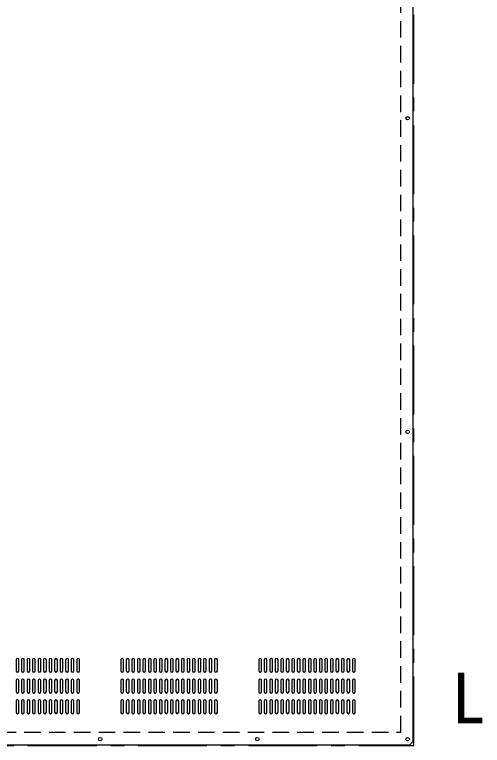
# Model space of a CAD drawing. Units: millimetres, scale not verified. Extents: x -3370 to 4101, y -5708 to 4129.
# Drawn here: x 3422 to 4101, y -5085 to -4025 of the extents above; entities that cross this region are included whole.
import ezdxf
from ezdxf.enums import TextEntityAlignment as Align

# ---------------------------------------------------------------- set-up
doc = ezdxf.new("R2010")
doc.units = ezdxf.units.MM
doc.header["$LTSCALE"] = 20
doc.linetypes.add('CHAIN1', pattern=[8, 5, -1, 1, -1])
doc.linetypes.add('DASHED1', pattern=[1.8, 1.2, -0.6])
doc.layers.add('0-0', color=7, linetype='Continuous')
doc.styles.add('ＭＳ ゴシック', font='')
doc.styles.get('ＭＳ ゴシック').set_extended_font_data('MS Gothic')

msp = doc.modelspace()

# ---------------------------------------------------------------- linework, layer by layer
at = {"layer": '0-0', "color": 4, "linetype": 'CHAIN1'}
for p, q in [((4001.47, -5085.45), (4001.47, -3265.45)), ((-3278.53, -5085.45), (4001.47, -5085.45))]:
    msp.add_line(p, q, dxfattribs=at)
at = {"layer": '0-0'}
for p, q in [((4000.47, -5079.45), (4000.47, -3271.45)), ((3424.47, -4961.45), (3424.47, -4977.45)), ((3428.47, -4977.45), (3428.47, -4961.45)), ((3432.47, -4961.45), (3432.47, -4977.45)), ((3436.47, -4977.45), (3436.47, -4961.45)), ((3440.47, -4961.45), (3440.47, -4977.45)), ((3444.47, -4977.45), (3444.47, -4961.45)), ((3448.47, -4961.45), (3448.47, -4977.45)), ((3452.47, -4977.45), (3452.47, -4961.45)), ((3456.47, -4961.45), (3456.47, -4977.45)), ((3460.47, -4977.45), (3460.47, -4961.45)), ((3464.47, -4961.45), (3464.47, -4977.45)), ((3468.47, -4977.45), (3468.47, -4961.45)), ((3472.47, -4961.45), (3472.47, -4977.45)), ((3476.47, -4977.45), (3476.47, -4961.45)), ((3480.47, -4961.45), (3480.47, -4977.45)), ((3484.47, -4977.45), (3484.47, -4961.45)), ((3488.47, -4961.45), (3488.47, -4977.45)), ((3492.47, -4977.45), (3492.47, -4961.45)), ((3496.47, -4961.45), (3496.47, -4977.45)), ((3500.47, -4977.45), (3500.47, -4961.45)), ((3504.47, -4961.45), (3504.47, -4977.45)), ((3508.47, -4977.45), (3508.47, -4961.45)), ((3512.47, -4961.45), (3512.47, -4977.45)), ((3516.47, -4977.45), (3516.47, -4961.45)), ((3576.47, -4961.45), (3576.47, -4977.45)), ((3580.47, -4977.45), (3580.47, -4961.45)), ((3584.47, -4961.45), (3584.47, -4977.45)), ((3588.47, -4977.45), (3588.47, -4961.45)), ((3592.47, -4961.45), (3592.47, -4977.45)), ((3596.47, -4977.45), (3596.47, -4961.45)), ((3600.47, -4961.45), (3600.47, -4977.45)), ((3604.47, -4977.45), (3604.47, -4961.45)), ((3608.47, -4961.45), (3608.47, -4977.45)), ((3612.47, -4977.45), (3612.47, -4961.45)), ((3616.47, -4961.45), (3616.47, -4977.45)), ((3620.47, -4977.45), (3620.47, -4961.45)), ((3624.47, -4961.45), (3624.47, -4977.45)), ((3628.47, -4977.45), (3628.47, -4961.45)), ((3632.47, -4961.45), (3632.47, -4977.45)), ((3636.47, -4977.45), (3636.47, -4961.45)), ((3640.47, -4961.45), (3640.47, -4977.45)), ((3644.47, -4977.45), (3644.47, -4961.45)), ((3648.47, -4961.45), (3648.47, -4977.45)), ((3652.47, -4977.45), (3652.47, -4961.45)), ((3656.47, -4961.45), (3656.47, -4977.45)), ((3660.47, -4977.45), (3660.47, -4961.45)), ((3664.47, -4961.45), (3664.47, -4977.45)), ((3668.47, -4977.45), (3668.47, -4961.45)), ((3672.47, -4961.45), (3672.47, -4977.45)), ((3676.47, -4977.45), (3676.47, -4961.45)), ((3680.47, -4961.45), (3680.47, -4977.45)), ((3684.47, -4977.45), (3684.47, -4961.45)), ((3688.47, -4961.45), (3688.47, -4977.45)), ((3692.47, -4977.45), (3692.47, -4961.45)), ((3696.47, -4961.45), (3696.47, -4977.45)), ((3700.47, -4977.45), (3700.47, -4961.45)), ((3704.47, -4961.45), (3704.47, -4977.45)), ((3708.47, -4977.45), (3708.47, -4961.45)), ((3712.47, -4961.45), (3712.47, -4977.45)), ((3716.47, -4977.45), (3716.47, -4961.45)), ((3776.47, -4961.45), (3776.47, -4977.45)), ((3780.47, -4977.45), (3780.47, -4961.45)), ((3784.47, -4961.45), (3784.47, -4977.45)), ((3788.47, -4977.45), (3788.47, -4961.45)), ((3792.47, -4961.45), (3792.47, -4977.45)), ((3796.47, -4977.45), (3796.47, -4961.45)), ((3800.47, -4961.45), (3800.47, -4977.45)), ((3804.47, -4977.45), (3804.47, -4961.45)), ((3808.47, -4961.45), (3808.47, -4977.45)), ((3812.47, -4977.45), (3812.47, -4961.45)), ((3816.47, -4961.45), (3816.47, -4977.45)), ((3820.47, -4977.45), (3820.47, -4961.45)), ((3824.47, -4961.45), (3824.47, -4977.45)), ((3828.47, -4977.45), (3828.47, -4961.45)), ((3832.47, -4961.45), (3832.47, -4977.45)), ((3836.47, -4977.45), (3836.47, -4961.45)), ((3840.47, -4961.45), (3840.47, -4977.45)), ((3844.47, -4977.45), (3844.47, -4961.45)), ((3848.47, -4961.45), (3848.47, -4977.45)), ((3852.47, -4977.45), (3852.47, -4961.45)), ((3856.47, -4961.45), (3856.47, -4977.45)), ((3860.47, -4977.45), (3860.47, -4961.45)), ((3864.47, -4961.45), (3864.47, -4977.45)), ((3868.47, -4977.45), (3868.47, -4961.45)), ((3872.47, -4961.45), (3872.47, -4977.45)), ((3876.47, -4977.45), (3876.47, -4961.45)), ((3880.47, -4961.45), (3880.47, -4977.45)), ((3884.47, -4977.45), (3884.47, -4961.45)), ((3888.47, -4961.45), (3888.47, -4977.45)), ((3892.47, -4977.45), (3892.47, -4961.45)), ((3896.47, -4961.45), (3896.47, -4977.45)), ((3900.47, -4977.45), (3900.47, -4961.45)), ((3904.47, -4961.45), (3904.47, -4977.45)), ((3908.47, -4977.45), (3908.47, -4961.45)), ((3912.47, -4961.45), (3912.47, -4977.45)), ((3916.47, -4977.45), (3916.47, -4961.45)), ((3424.47, -4991.45), (3424.47, -5007.45)), ((3428.47, -5007.45), (3428.47, -4991.45)), ((3432.47, -4991.45), (3432.47, -5007.45)), ((3436.47, -5007.45), (3436.47, -4991.45)), ((3440.47, -4991.45), (3440.47, -5007.45)), ((3444.47, -5007.45), (3444.47, -4991.45)), ((3448.47, -4991.45), (3448.47, -5007.45)), ((3452.47, -5007.45), (3452.47, -4991.45)), ((3456.47, -4991.45), (3456.47, -5007.45)), ((3460.47, -5007.45), (3460.47, -4991.45)), ((3464.47, -4991.45), (3464.47, -5007.45)), ((3468.47, -5007.45), (3468.47, -4991.45)), ((3472.47, -4991.45), (3472.47, -5007.45)), ((3476.47, -5007.45), (3476.47, -4991.45)), ((3480.47, -4991.45), (3480.47, -5007.45)), ((3484.47, -5007.45), (3484.47, -4991.45)), ((3488.47, -4991.45), (3488.47, -5007.45)), ((3492.47, -5007.45), (3492.47, -4991.45)), ((3496.47, -4991.45), (3496.47, -5007.45)), ((3500.47, -5007.45), (3500.47, -4991.45)), ((3504.47, -4991.45), (3504.47, -5007.45)), ((3508.47, -5007.45), (3508.47, -4991.45)), ((3512.47, -4991.45), (3512.47, -5007.45)), ((3516.47, -5007.45), (3516.47, -4991.45)), ((3576.47, -4991.45), (3576.47, -5007.45)), ((3580.47, -5007.45), (3580.47, -4991.45)), ((3584.47, -4991.45), (3584.47, -5007.45)), ((3588.47, -5007.45), (3588.47, -4991.45)), ((3592.47, -4991.45), (3592.47, -5007.45)), ((3596.47, -5007.45), (3596.47, -4991.45)), ((3600.47, -4991.45), (3600.47, -5007.45)), ((3604.47, -5007.45), (3604.47, -4991.45)), ((3608.47, -4991.45), (3608.47, -5007.45)), ((3612.47, -5007.45), (3612.47, -4991.45)), ((3616.47, -4991.45), (3616.47, -5007.45)), ((3620.47, -5007.45), (3620.47, -4991.45)), ((3624.47, -4991.45), (3624.47, -5007.45)), ((3628.47, -5007.45), (3628.47, -4991.45)), ((3632.47, -4991.45), (3632.47, -5007.45)), ((3636.47, -5007.45), (3636.47, -4991.45)), ((3640.47, -4991.45), (3640.47, -5007.45)), ((3644.47, -5007.45), (3644.47, -4991.45)), ((3648.47, -4991.45), (3648.47, -5007.45)), ((3652.47, -5007.45), (3652.47, -4991.45)), ((3656.47, -4991.45), (3656.47, -5007.45)), ((3660.47, -5007.45), (3660.47, -4991.45)), ((3664.47, -4991.45), (3664.47, -5007.45)), ((3668.47, -5007.45), (3668.47, -4991.45)), ((3672.47, -4991.45), (3672.47, -5007.45)), ((3676.47, -5007.45), (3676.47, -4991.45)), ((3680.47, -4991.45), (3680.47, -5007.45)), ((3684.47, -5007.45), (3684.47, -4991.45)), ((3688.47, -4991.45), (3688.47, -5007.45)), ((3692.47, -5007.45), (3692.47, -4991.45)), ((3696.47, -4991.45), (3696.47, -5007.45)), ((3700.47, -5007.45), (3700.47, -4991.45)), ((3704.47, -4991.45), (3704.47, -5007.45)), ((3708.47, -5007.45), (3708.47, -4991.45)), ((3712.47, -4991.45), (3712.47, -5007.45)), ((3716.47, -5007.45), (3716.47, -4991.45)), ((3776.47, -4991.45), (3776.47, -5007.45)), ((3780.47, -5007.45), (3780.47, -4991.45)), ((3784.47, -4991.45), (3784.47, -5007.45)), ((3788.47, -5007.45), (3788.47, -4991.45)), ((3792.47, -4991.45), (3792.47, -5007.45)), ((3796.47, -5007.45), (3796.47, -4991.45)), ((3800.47, -4991.45), (3800.47, -5007.45)), ((3804.47, -5007.45), (3804.47, -4991.45)), ((3808.47, -4991.45), (3808.47, -5007.45)), ((3812.47, -5007.45), (3812.47, -4991.45)), ((3816.47, -4991.45), (3816.47, -5007.45)), ((3820.47, -5007.45), (3820.47, -4991.45)), ((3824.47, -4991.45), (3824.47, -5007.45)), ((3828.47, -5007.45), (3828.47, -4991.45)), ((3832.47, -4991.45), (3832.47, -5007.45)), ((3836.47, -5007.45), (3836.47, -4991.45)), ((3840.47, -4991.45), (3840.47, -5007.45)), ((3844.47, -5007.45), (3844.47, -4991.45)), ((3848.47, -4991.45), (3848.47, -5007.45)), ((3852.47, -5007.45), (3852.47, -4991.45)), ((3856.47, -4991.45), (3856.47, -5007.45)), ((3860.47, -5007.45), (3860.47, -4991.45)), ((3864.47, -4991.45), (3864.47, -5007.45)), ((3868.47, -5007.45), (3868.47, -4991.45)), ((3872.47, -4991.45), (3872.47, -5007.45)), ((3876.47, -5007.45), (3876.47, -4991.45)), ((3880.47, -4991.45), (3880.47, -5007.45)), ((3884.47, -5007.45), (3884.47, -4991.45)), ((3888.47, -4991.45), (3888.47, -5007.45)), ((3892.47, -5007.45), (3892.47, -4991.45)), ((3896.47, -4991.45), (3896.47, -5007.45)), ((3900.47, -5007.45), (3900.47, -4991.45)), ((3904.47, -4991.45), (3904.47, -5007.45)), ((3908.47, -5007.45), (3908.47, -4991.45)), ((3912.47, -4991.45), (3912.47, -5007.45)), ((3916.47, -5007.45), (3916.47, -4991.45)), ((3424.47, -5021.45), (3424.47, -5037.45)), ((3428.47, -5037.45), (3428.47, -5021.45)), ((3432.47, -5021.45), (3432.47, -5037.45)), ((3436.47, -5037.45), (3436.47, -5021.45)), ((3440.47, -5021.45), (3440.47, -5037.45)), ((3444.47, -5037.45), (3444.47, -5021.45)), ((3448.47, -5021.45), (3448.47, -5037.45)), ((3452.47, -5037.45), (3452.47, -5021.45)), ((3456.47, -5021.45), (3456.47, -5037.45)), ((3460.47, -5037.45), (3460.47, -5021.45)), ((3464.47, -5021.45), (3464.47, -5037.45)), ((3468.47, -5037.45), (3468.47, -5021.45)), ((3472.47, -5021.45), (3472.47, -5037.45)), ((3476.47, -5037.45), (3476.47, -5021.45)), ((3480.47, -5021.45), (3480.47, -5037.45)), ((3484.47, -5037.45), (3484.47, -5021.45)), ((3488.47, -5021.45), (3488.47, -5037.45)), ((3492.47, -5037.45), (3492.47, -5021.45)), ((3496.47, -5021.45), (3496.47, -5037.45)), ((3500.47, -5037.45), (3500.47, -5021.45)), ((3504.47, -5021.45), (3504.47, -5037.45)), ((3508.47, -5037.45), (3508.47, -5021.45)), ((3512.47, -5021.45), (3512.47, -5037.45)), ((3516.47, -5037.45), (3516.47, -5021.45)), ((3576.47, -5021.45), (3576.47, -5037.45)), ((3580.47, -5037.45), (3580.47, -5021.45)), ((3584.47, -5021.45), (3584.47, -5037.45)), ((3588.47, -5037.45), (3588.47, -5021.45)), ((3592.47, -5021.45), (3592.47, -5037.45)), ((3596.47, -5037.45), (3596.47, -5021.45)), ((3600.47, -5021.45), (3600.47, -5037.45)), ((3604.47, -5037.45), (3604.47, -5021.45)), ((3608.47, -5021.45), (3608.47, -5037.45)), ((3612.47, -5037.45), (3612.47, -5021.45)), ((3616.47, -5021.45), (3616.47, -5037.45)), ((3620.47, -5037.45), (3620.47, -5021.45)), ((3624.47, -5021.45), (3624.47, -5037.45)), ((3628.47, -5037.45), (3628.47, -5021.45)), ((3632.47, -5021.45), (3632.47, -5037.45)), ((3636.47, -5037.45), (3636.47, -5021.45)), ((3640.47, -5021.45), (3640.47, -5037.45)), ((3644.47, -5037.45), (3644.47, -5021.45)), ((3648.47, -5021.45), (3648.47, -5037.45)), ((3652.47, -5037.45), (3652.47, -5021.45)), ((3656.47, -5021.45), (3656.47, -5037.45)), ((3660.47, -5037.45), (3660.47, -5021.45)), ((3664.47, -5021.45), (3664.47, -5037.45)), ((3668.47, -5037.45), (3668.47, -5021.45)), ((3672.47, -5021.45), (3672.47, -5037.45)), ((3676.47, -5037.45), (3676.47, -5021.45)), ((3680.47, -5021.45), (3680.47, -5037.45)), ((3684.47, -5037.45), (3684.47, -5021.45)), ((3688.47, -5021.45), (3688.47, -5037.45)), ((3692.47, -5037.45), (3692.47, -5021.45)), ((3696.47, -5021.45), (3696.47, -5037.45)), ((3700.47, -5037.45), (3700.47, -5021.45)), ((3704.47, -5021.45), (3704.47, -5037.45)), ((3708.47, -5037.45), (3708.47, -5021.45)), ((3712.47, -5021.45), (3712.47, -5037.45)), ((3716.47, -5037.45), (3716.47, -5021.45)), ((3776.47, -5021.45), (3776.47, -5037.45)), ((3780.47, -5037.45), (3780.47, -5021.45)), ((3784.47, -5021.45), (3784.47, -5037.45)), ((3788.47, -5037.45), (3788.47, -5021.45)), ((3792.47, -5021.45), (3792.47, -5037.45)), ((3796.47, -5037.45), (3796.47, -5021.45)), ((3800.47, -5021.45), (3800.47, -5037.45)), ((3804.47, -5037.45), (3804.47, -5021.45)), ((3808.47, -5021.45), (3808.47, -5037.45)), ((3812.47, -5037.45), (3812.47, -5021.45)), ((3816.47, -5021.45), (3816.47, -5037.45)), ((3820.47, -5037.45), (3820.47, -5021.45)), ((3824.47, -5021.45), (3824.47, -5037.45)), ((3828.47, -5037.45), (3828.47, -5021.45)), ((3832.47, -5021.45), (3832.47, -5037.45)), ((3836.47, -5037.45), (3836.47, -5021.45)), ((3840.47, -5021.45), (3840.47, -5037.45)), ((3844.47, -5037.45), (3844.47, -5021.45)), ((3848.47, -5021.45), (3848.47, -5037.45)), ((3852.47, -5037.45), (3852.47, -5021.45)), ((3856.47, -5021.45), (3856.47, -5037.45)), ((3860.47, -5037.45), (3860.47, -5021.45)), ((3864.47, -5021.45), (3864.47, -5037.45)), ((3868.47, -5037.45), (3868.47, -5021.45)), ((3872.47, -5021.45), (3872.47, -5037.45)), ((3876.47, -5037.45), (3876.47, -5021.45)), ((3880.47, -5021.45), (3880.47, -5037.45)), ((3884.47, -5037.45), (3884.47, -5021.45)), ((3888.47, -5021.45), (3888.47, -5037.45)), ((3892.47, -5037.45), (3892.47, -5021.45)), ((3896.47, -5021.45), (3896.47, -5037.45)), ((3900.47, -5037.45), (3900.47, -5021.45)), ((3904.47, -5021.45), (3904.47, -5037.45)), ((3908.47, -5037.45), (3908.47, -5021.45)), ((3912.47, -5021.45), (3912.47, -5037.45)), ((3916.47, -5037.45), (3916.47, -5021.45)), ((3115.47, -5084.45), (3995.47, -5084.45)), ((3995.47, -5084.45), (4000.47, -5079.45))]:
    msp.add_line(p, q, dxfattribs=at)
at = {"layer": '0-0', "linetype": 'DASHED1'}
msp.add_lwpolyline([(-3259.53, -5066.45), (3982.47, -5066.45), (3982.47, -3284.45)], dxfattribs=at)
at = {"layer": '0-0'}
for centre in [(3992.47, -4175.45), (3992.47, -4630.45), (3546.47, -5076.45), (3774.47, -5076.45), (3992.47, -5076.45)]:
    msp.add_circle(centre, 2.5, dxfattribs=at)
for centre, start, end in [((3426.47, -4961.45), 0, 180), ((3434.47, -4961.45), 0, 180), ((3442.47, -4961.45), 0, 180), ((3450.47, -4961.45), 0, 180), ((3458.47, -4961.45), 0, 180), ((3466.47, -4961.45), 0, 180), ((3474.47, -4961.45), 0, 180), ((3482.47, -4961.45), 0, 180), ((3490.47, -4961.45), 0, 180), ((3498.47, -4961.45), 0, 180), ((3506.47, -4961.45), 0, 180), ((3514.47, -4961.45), 0, 180), ((3578.47, -4961.45), 0, 180), ((3586.47, -4961.45), 0, 180), ((3594.47, -4961.45), 0, 180), ((3602.47, -4961.45), 0, 180), ((3610.47, -4961.45), 0, 180), ((3618.47, -4961.45), 0, 180), ((3626.47, -4961.45), 0, 180), ((3634.47, -4961.45), 0, 180), ((3642.47, -4961.45), 0, 180), ((3650.47, -4961.45), 0, 180), ((3658.47, -4961.45), 0, 180), ((3666.47, -4961.45), 0, 180), ((3674.47, -4961.45), 0, 180), ((3682.47, -4961.45), 0, 180), ((3690.47, -4961.45), 0, 180), ((3698.47, -4961.45), 0, 180), ((3706.47, -4961.45), 0, 180), ((3714.47, -4961.45), 0, 180), ((3778.47, -4961.45), 0, 180), ((3786.47, -4961.45), 0, 180), ((3794.47, -4961.45), 0, 180), ((3802.47, -4961.45), 0, 180), ((3810.47, -4961.45), 0, 180), ((3818.47, -4961.45), 0, 180), ((3826.47, -4961.45), 0, 180), ((3834.47, -4961.45), 0, 180), ((3842.47, -4961.45), 0, 180), ((3850.47, -4961.45), 0, 180), ((3858.47, -4961.45), 0, 180), ((3866.47, -4961.45), 0, 180), ((3874.47, -4961.45), 0, 180), ((3882.47, -4961.45), 0, 180), ((3890.47, -4961.45), 0, 180), ((3898.47, -4961.45), 0, 180), ((3906.47, -4961.45), 0, 180), ((3914.47, -4961.45), 0, 180), ((3426.47, -4977.45), 180, 360), ((3434.47, -4977.45), 180, 360), ((3442.47, -4977.45), 180, 360), ((3450.47, -4977.45), 180, 360), ((3458.47, -4977.45), 180, 360), ((3466.47, -4977.45), 180, 360), ((3474.47, -4977.45), 180, 360), ((3482.47, -4977.45), 180, 360), ((3490.47, -4977.45), 180, 360), ((3498.47, -4977.45), 180, 360), ((3506.47, -4977.45), 180, 360), ((3514.47, -4977.45), 180, 360), ((3578.47, -4977.45), 180, 360), ((3586.47, -4977.45), 180, 360), ((3594.47, -4977.45), 180, 360), ((3602.47, -4977.45), 180, 360), ((3610.47, -4977.45), 180, 360), ((3618.47, -4977.45), 180, 360), ((3626.47, -4977.45), 180, 360), ((3634.47, -4977.45), 180, 360), ((3642.47, -4977.45), 180, 360), ((3650.47, -4977.45), 180, 360), ((3658.47, -4977.45), 180, 360), ((3666.47, -4977.45), 180, 360), ((3674.47, -4977.45), 180, 360), ((3682.47, -4977.45), 180, 360), ((3690.47, -4977.45), 180, 360), ((3698.47, -4977.45), 180, 360), ((3706.47, -4977.45), 180, 360), ((3714.47, -4977.45), 180, 360), ((3778.47, -4977.45), 180, 360), ((3786.47, -4977.45), 180, 360), ((3794.47, -4977.45), 180, 360), ((3802.47, -4977.45), 180, 360), ((3810.47, -4977.45), 180, 360), ((3818.47, -4977.45), 180, 360), ((3826.47, -4977.45), 180, 360), ((3834.47, -4977.45), 180, 360), ((3842.47, -4977.45), 180, 360), ((3850.47, -4977.45), 180, 360), ((3858.47, -4977.45), 180, 360), ((3866.47, -4977.45), 180, 360), ((3874.47, -4977.45), 180, 360), ((3882.47, -4977.45), 180, 360), ((3890.47, -4977.45), 180, 360), ((3898.47, -4977.45), 180, 360), ((3906.47, -4977.45), 180, 360), ((3914.47, -4977.45), 180, 360), ((3426.47, -4991.45), 0, 180), ((3434.47, -4991.45), 0, 180), ((3442.47, -4991.45), 0, 180), ((3450.47, -4991.45), 0, 180), ((3458.47, -4991.45), 0, 180), ((3466.47, -4991.45), 0, 180), ((3474.47, -4991.45), 0, 180), ((3482.47, -4991.45), 0, 180), ((3490.47, -4991.45), 0, 180), ((3498.47, -4991.45), 0, 180), ((3506.47, -4991.45), 0, 180), ((3514.47, -4991.45), 0, 180), ((3578.47, -4991.45), 0, 180), ((3586.47, -4991.45), 0, 180), ((3594.47, -4991.45), 0, 180), ((3602.47, -4991.45), 0, 180), ((3610.47, -4991.45), 0, 180), ((3618.47, -4991.45), 0, 180), ((3626.47, -4991.45), 0, 180), ((3634.47, -4991.45), 0, 180), ((3642.47, -4991.45), 0, 180), ((3650.47, -4991.45), 0, 180), ((3658.47, -4991.45), 0, 180), ((3666.47, -4991.45), 0, 180), ((3674.47, -4991.45), 0, 180), ((3682.47, -4991.45), 0, 180), ((3690.47, -4991.45), 0, 180), ((3698.47, -4991.45), 0, 180), ((3706.47, -4991.45), 0, 180), ((3714.47, -4991.45), 0, 180), ((3778.47, -4991.45), 0, 180), ((3786.47, -4991.45), 0, 180), ((3794.47, -4991.45), 0, 180), ((3802.47, -4991.45), 0, 180), ((3810.47, -4991.45), 0, 180), ((3818.47, -4991.45), 0, 180), ((3826.47, -4991.45), 0, 180), ((3834.47, -4991.45), 0, 180), ((3842.47, -4991.45), 0, 180), ((3850.47, -4991.45), 0, 180), ((3858.47, -4991.45), 0, 180), ((3866.47, -4991.45), 0, 180), ((3874.47, -4991.45), 0, 180), ((3882.47, -4991.45), 0, 180), ((3890.47, -4991.45), 0, 180), ((3898.47, -4991.45), 0, 180), ((3906.47, -4991.45), 0, 180), ((3914.47, -4991.45), 0, 180), ((3426.47, -5007.45), 180, 360), ((3434.47, -5007.45), 180, 360), ((3442.47, -5007.45), 180, 360), ((3450.47, -5007.45), 180, 360), ((3458.47, -5007.45), 180, 360), ((3466.47, -5007.45), 180, 360), ((3474.47, -5007.45), 180, 360), ((3482.47, -5007.45), 180, 360), ((3490.47, -5007.45), 180, 360), ((3498.47, -5007.45), 180, 360), ((3506.47, -5007.45), 180, 360), ((3514.47, -5007.45), 180, 360), ((3578.47, -5007.45), 180, 360), ((3586.47, -5007.45), 180, 360), ((3594.47, -5007.45), 180, 360), ((3602.47, -5007.45), 180, 360), ((3610.47, -5007.45), 180, 360), ((3618.47, -5007.45), 180, 360), ((3626.47, -5007.45), 180, 360), ((3634.47, -5007.45), 180, 360), ((3642.47, -5007.45), 180, 360), ((3650.47, -5007.45), 180, 360), ((3658.47, -5007.45), 180, 360), ((3666.47, -5007.45), 180, 360), ((3674.47, -5007.45), 180, 360), ((3682.47, -5007.45), 180, 360), ((3690.47, -5007.45), 180, 360), ((3698.47, -5007.45), 180, 360), ((3706.47, -5007.45), 180, 360), ((3714.47, -5007.45), 180, 360), ((3778.47, -5007.45), 180, 360), ((3786.47, -5007.45), 180, 360), ((3794.47, -5007.45), 180, 360), ((3802.47, -5007.45), 180, 360), ((3810.47, -5007.45), 180, 360), ((3818.47, -5007.45), 180, 360), ((3826.47, -5007.45), 180, 360), ((3834.47, -5007.45), 180, 360), ((3842.47, -5007.45), 180, 360), ((3850.47, -5007.45), 180, 360), ((3858.47, -5007.45), 180, 360), ((3866.47, -5007.45), 180, 360), ((3874.47, -5007.45), 180, 360), ((3882.47, -5007.45), 180, 360), ((3890.47, -5007.45), 180, 360), ((3898.47, -5007.45), 180, 360), ((3906.47, -5007.45), 180, 360), ((3914.47, -5007.45), 180, 360), ((3426.47, -5021.45), 0, 180), ((3434.47, -5021.45), 0, 180), ((3442.47, -5021.45), 0, 180), ((3450.47, -5021.45), 0, 180), ((3458.47, -5021.45), 0, 180), ((3466.47, -5021.45), 0, 180), ((3474.47, -5021.45), 0, 180), ((3482.47, -5021.45), 0, 180), ((3490.47, -5021.45), 0, 180), ((3498.47, -5021.45), 0, 180), ((3506.47, -5021.45), 0, 180), ((3514.47, -5021.45), 0, 180), ((3578.47, -5021.45), 0, 180), ((3586.47, -5021.45), 0, 180), ((3594.47, -5021.45), 0, 180), ((3602.47, -5021.45), 0, 180), ((3610.47, -5021.45), 0, 180), ((3618.47, -5021.45), 0, 180), ((3626.47, -5021.45), 0, 180), ((3634.47, -5021.45), 0, 180), ((3642.47, -5021.45), 0, 180), ((3650.47, -5021.45), 0, 180), ((3658.47, -5021.45), 0, 180), ((3666.47, -5021.45), 0, 180), ((3674.47, -5021.45), 0, 180), ((3682.47, -5021.45), 0, 180), ((3690.47, -5021.45), 0, 180), ((3698.47, -5021.45), 0, 180), ((3706.47, -5021.45), 0, 180), ((3714.47, -5021.45), 0, 180), ((3778.47, -5021.45), 0, 180), ((3786.47, -5021.45), 0, 180), ((3794.47, -5021.45), 0, 180), ((3802.47, -5021.45), 0, 180), ((3810.47, -5021.45), 0, 180), ((3818.47, -5021.45), 0, 180), ((3826.47, -5021.45), 0, 180), ((3834.47, -5021.45), 0, 180), ((3842.47, -5021.45), 0, 180), ((3850.47, -5021.45), 0, 180), ((3858.47, -5021.45), 0, 180), ((3866.47, -5021.45), 0, 180), ((3874.47, -5021.45), 0, 180), ((3882.47, -5021.45), 0, 180), ((3890.47, -5021.45), 0, 180), ((3898.47, -5021.45), 0, 180), ((3906.47, -5021.45), 0, 180), ((3914.47, -5021.45), 0, 180), ((3426.47, -5037.45), 180, 360), ((3434.47, -5037.45), 180, 360), ((3442.47, -5037.45), 180, 360), ((3450.47, -5037.45), 180, 360), ((3458.47, -5037.45), 180, 360), ((3466.47, -5037.45), 180, 360), ((3474.47, -5037.45), 180, 360), ((3482.47, -5037.45), 180, 360), ((3490.47, -5037.45), 180, 360), ((3498.47, -5037.45), 180, 360), ((3506.47, -5037.45), 180, 360), ((3514.47, -5037.45), 180, 360), ((3578.47, -5037.45), 180, 360), ((3586.47, -5037.45), 180, 360), ((3594.47, -5037.45), 180, 360), ((3602.47, -5037.45), 180, 360), ((3610.47, -5037.45), 180, 360), ((3618.47, -5037.45), 180, 360), ((3626.47, -5037.45), 180, 360), ((3634.47, -5037.45), 180, 360), ((3642.47, -5037.45), 180, 360), ((3650.47, -5037.45), 180, 360), ((3658.47, -5037.45), 180, 360), ((3666.47, -5037.45), 180, 360), ((3674.47, -5037.45), 180, 360), ((3682.47, -5037.45), 180, 360), ((3690.47, -5037.45), 180, 360), ((3698.47, -5037.45), 180, 360), ((3706.47, -5037.45), 180, 360), ((3714.47, -5037.45), 180, 360), ((3778.47, -5037.45), 180, 360), ((3786.47, -5037.45), 180, 360), ((3794.47, -5037.45), 180, 360), ((3802.47, -5037.45), 180, 360), ((3810.47, -5037.45), 180, 360), ((3818.47, -5037.45), 180, 360), ((3826.47, -5037.45), 180, 360), ((3834.47, -5037.45), 180, 360), ((3842.47, -5037.45), 180, 360), ((3850.47, -5037.45), 180, 360), ((3858.47, -5037.45), 180, 360), ((3866.47, -5037.45), 180, 360), ((3874.47, -5037.45), 180, 360), ((3882.47, -5037.45), 180, 360), ((3890.47, -5037.45), 180, 360), ((3898.47, -5037.45), 180, 360), ((3906.47, -5037.45), 180, 360), ((3914.47, -5037.45), 180, 360)]:
    msp.add_arc(centre, 2, start, end, dxfattribs=at)

# ---------------------------------------------------------------- texts
at = {"layer": '0-0', "style": 'ＭＳ ゴシック'}
msp.add_text('L', height=73.31, dxfattribs=at).set_placement((4055.77, -5075.31), align=Align.BOTTOM_LEFT)

doc.saveas('drawing.dxf')
